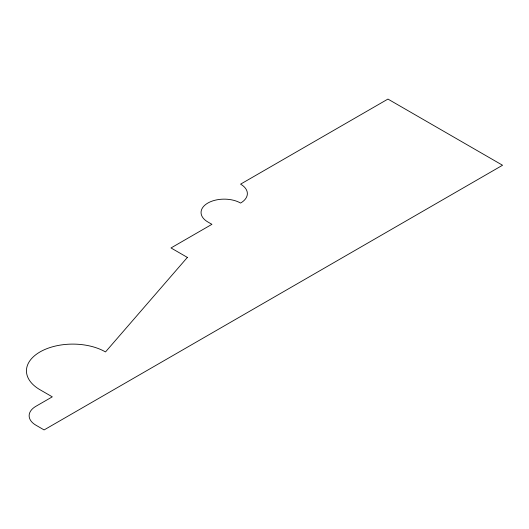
<?xml version="1.0" encoding="UTF-8"?>
<svg xmlns="http://www.w3.org/2000/svg" width="529" height="529" viewBox="0 0 529 529"><rect width="100%" height="100%" fill="white"/><g stroke="black" fill="none" stroke-linecap="round" stroke-linejoin="round"><path stroke-width="0.79" d="M187.372 257.411L105.502 351.937A46.307 26.734 0 0 0 40.012 351.937A46.307 26.734 0 0 0 40.012 389.747L52.292 396.843L35.919 406.292A23.157 13.37 0 0 0 35.919 425.197L44.105 429.925L502.55 165.246L387.942 99.075L240.583 184.152A23.157 13.37 0 0 1 240.583 203.057A23.157 13.37 0 0 0 207.837 203.057A23.157 13.37 0 0 0 207.837 221.962L211.931 224.322L170.999 247.956L187.372 257.411"/></g></svg>
